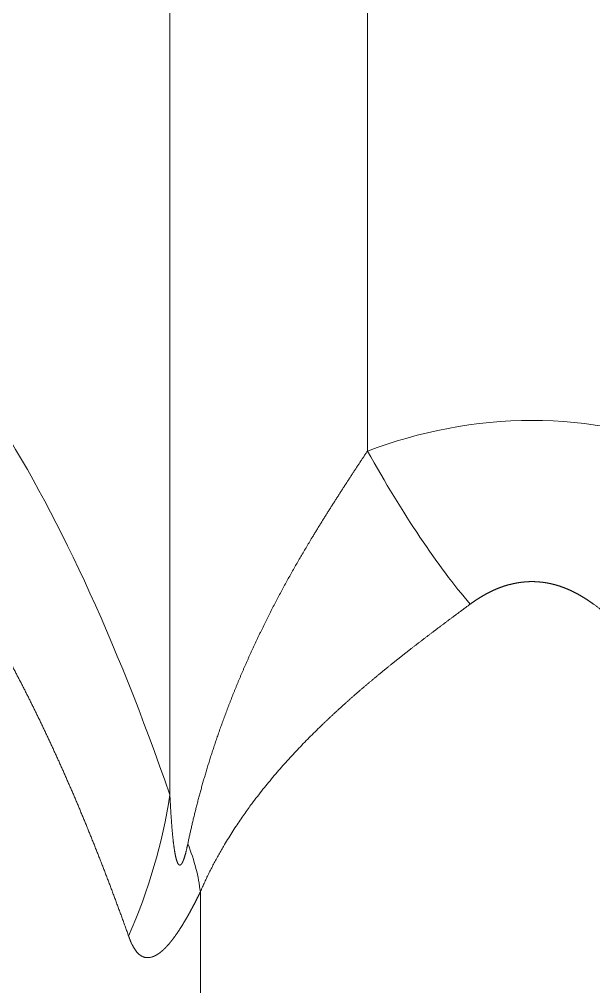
# Model space of a CAD drawing. Header units: millimetres. Extents: x 4664 to 8864, y -38 to 2932.
# Drawn here: x 5366.45 to 5371.43, y 1293.78 to 1302.17 of the extents above; entities that cross this region are included whole.
import ezdxf

# ---------------------------------------------------------------- set-up
doc = ezdxf.new("R2010")
doc.units = ezdxf.units.MM

msp = doc.modelspace()

# ---------------------------------------------------------------- linework, layer by layer
at = {"lineweight": 5}
for p, q in [((5369.4667, 1334.1474), (5369.4667, 1298.4261)), ((5367.7547, 1295.4453), (5367.7547, 1321.8741)), ((5368.0186, 1294.6047), (5368.0186, 1260.0341))]:
    msp.add_line(p, q, dxfattribs=at)
for centre, major_axis, ratio, start_param, end_param in [((5350.5356, 1195.8077), (12.9761, 105.0413), 0.153984, 5.979512, 6.102167), ((5369.4667, 1301.4223), (-1.8374, 4.8899), 0.239144, 2.137583, 2.558479), ((5362.6184, 1295.9914), (4.9353, 1.7116), 0.942484, 5.565368, 5.820204), ((5363.24, 1296.3637), (-4.6979, 2.2839), 0.39911, 3.387404, 3.553421)]:
    msp.add_ellipse(centre, major_axis=major_axis, ratio=ratio, start_param=start_param, end_param=end_param, dxfattribs=at)
for points, knots in [([(5369.4667, 1298.4261), (5369.9164, 1298.595), (5370.4035, 1298.6913), (5371.3811, 1298.6911), (5371.8672, 1298.5949), (5372.3165, 1298.4261)], [0, 0, 0, 0, 0.5, 0.5, 1, 1, 1, 1]), ([(5367.9101, 1295.0212), (5367.9112, 1295.0269), (5367.9136, 1295.0383), (5367.9173, 1295.0555), (5367.921, 1295.0728), (5367.9248, 1295.0903), (5367.9286, 1295.1078), (5367.9326, 1295.1255), (5367.9366, 1295.1433), (5367.9406, 1295.1612), (5367.9448, 1295.1793), (5367.949, 1295.1974), (5367.9533, 1295.2157), (5367.9576, 1295.2341), (5367.9621, 1295.2526), (5367.9666, 1295.2712), (5367.9712, 1295.2899), (5367.9759, 1295.3088), (5367.9806, 1295.3277), (5367.9855, 1295.3468), (5367.9904, 1295.366), (5367.9954, 1295.3853), (5368.0005, 1295.4048), (5368.0057, 1295.4243), (5368.0109, 1295.4439), (5368.0163, 1295.4637), (5368.0217, 1295.4836), (5368.0272, 1295.5036), (5368.0328, 1295.5237), (5368.0385, 1295.5439), (5368.0443, 1295.5642), (5368.0502, 1295.5846), (5368.0562, 1295.6051), (5368.0623, 1295.6258), (5368.0684, 1295.6465), (5368.0747, 1295.6673), (5368.081, 1295.6883), (5368.0875, 1295.7094), (5368.094, 1295.7305), (5368.1007, 1295.7518), (5368.1074, 1295.7731), (5368.1143, 1295.7946), (5368.1212, 1295.8162), (5368.1283, 1295.8379), (5368.1354, 1295.8596), (5368.1427, 1295.8815), (5368.1501, 1295.9035), (5368.1575, 1295.9255), (5368.1651, 1295.9477), (5368.1728, 1295.9699), (5368.1806, 1295.9923), (5368.1885, 1296.0147), (5368.1965, 1296.0373), (5368.2046, 1296.0599), (5368.2128, 1296.0826), (5368.2212, 1296.1055), (5368.2296, 1296.1284), (5368.2382, 1296.1514), (5368.2469, 1296.1744), (5368.2557, 1296.1976), (5368.2646, 1296.2209), (5368.2736, 1296.2442), (5368.2827, 1296.2676), (5368.292, 1296.2911), (5368.3014, 1296.3147), (5368.3109, 1296.3384), (5368.3205, 1296.3622), (5368.3302, 1296.386), (5368.3401, 1296.4099), (5368.3501, 1296.4339), (5368.3602, 1296.458), (5368.3704, 1296.4821), (5368.3807, 1296.5064), (5368.3912, 1296.5307), (5368.4018, 1296.555), (5368.4125, 1296.5795), (5368.4233, 1296.604), (5368.4343, 1296.6286), (5368.4453, 1296.6532), (5368.4565, 1296.6779), (5368.4679, 1296.7027), (5368.4793, 1296.7275), (5368.4909, 1296.7525), (5368.5026, 1296.7774), (5368.5145, 1296.8025), (5368.5264, 1296.8276), (5368.5499, 1296.8763), (5368.5851, 1296.9482), (5368.6327, 1297.0426), (5368.6812, 1297.1361), (5368.7304, 1297.2285), (5368.7803, 1297.3199), (5368.8309, 1297.4104), (5368.8822, 1297.4997), (5368.934, 1297.588), (5368.9745, 1297.6555), (5369.0032, 1297.7026), (5369.0199, 1297.73), (5369.0366, 1297.7572), (5369.0533, 1297.7843), (5369.07, 1297.8113), (5369.0867, 1297.8382), (5369.1034, 1297.865), (5369.1201, 1297.8917), (5369.1368, 1297.9182), (5369.1535, 1297.9446), (5369.1702, 1297.971), (5369.1868, 1297.9972), (5369.2035, 1298.0233), (5369.2201, 1298.0492), (5369.2367, 1298.0751), (5369.2534, 1298.1009), (5369.2699, 1298.1265), (5369.2865, 1298.1521), (5369.303, 1298.1775), (5369.3195, 1298.2028), (5369.336, 1298.2281), (5369.3525, 1298.2532), (5369.3689, 1298.2782), (5369.3853, 1298.3031), (5369.4017, 1298.3279), (5369.418, 1298.3526), (5369.4343, 1298.3772), (5369.4505, 1298.4017), (5369.4613, 1298.4179), (5369.4667, 1298.4261)], [0, 0, 0, 0, 0.004458, 0.00895, 0.013476, 0.018036, 0.02263, 0.027257, 0.031919, 0.036614, 0.041343, 0.046106, 0.050902, 0.055733, 0.060597, 0.065496, 0.070428, 0.075394, 0.080394, 0.085428, 0.090496, 0.095597, 0.100733, 0.105902, 0.111106, 0.116343, 0.121614, 0.126919, 0.132258, 0.137631, 0.143038, 0.148478, 0.153953, 0.159462, 0.165004, 0.17058, 0.176191, 0.181835, 0.187513, 0.193225, 0.198971, 0.204751, 0.210565, 0.216413, 0.222295, 0.228211, 0.23416, 0.240144, 0.246162, 0.252213, 0.258299, 0.264418, 0.270572, 0.276759, 0.282981, 0.289236, 0.295525, 0.301848, 0.308206, 0.314597, 0.321022, 0.327481, 0.333974, 0.340501, 0.347062, 0.353657, 0.360286, 0.366949, 0.373646, 0.380377, 0.387142, 0.393941, 0.400774, 0.407641, 0.414542, 0.421477, 0.428446, 0.435449, 0.442485, 0.449556, 0.456661, 0.4638, 0.470973, 0.47818, 0.48542, 0.492695, 0.500004, 0.527882, 0.555727, 0.58354, 0.611321, 0.639069, 0.666785, 0.694469, 0.72212, 0.749739, 0.758495, 0.767243, 0.775981, 0.78471, 0.793431, 0.802142, 0.810844, 0.819536, 0.82822, 0.836895, 0.845561, 0.854217, 0.862865, 0.871504, 0.880133, 0.888754, 0.897365, 0.905967, 0.914561, 0.923145, 0.931721, 0.940287, 0.948844, 0.957393, 0.965932, 0.974463, 0.982984, 0.991497, 1, 1, 1, 1]), ([(5367.397, 1294.2211), (5367.3947, 1294.2276), (5367.3901, 1294.2405), (5367.3832, 1294.2599), (5367.3762, 1294.2793), (5367.3693, 1294.2986), (5367.3624, 1294.3179), (5367.3555, 1294.3371), (5367.3485, 1294.3563), (5367.3416, 1294.3755), (5367.3346, 1294.3947), (5367.3276, 1294.4138), (5367.3207, 1294.4329), (5367.3137, 1294.452), (5367.3067, 1294.471), (5367.2997, 1294.49), (5367.2927, 1294.509), (5367.2857, 1294.5279), (5367.2786, 1294.5468), (5367.2716, 1294.5657), (5367.2646, 1294.5845), (5367.2575, 1294.6033), (5367.2505, 1294.6221), (5367.2434, 1294.6408), (5367.2364, 1294.6596), (5367.2293, 1294.6782), (5367.2222, 1294.6969), (5367.2151, 1294.7155), (5367.208, 1294.7341), (5367.2009, 1294.7526), (5367.1938, 1294.7712), (5367.1867, 1294.7896), (5367.1796, 1294.8081), (5367.1724, 1294.8265), (5367.1653, 1294.8449), (5367.1581, 1294.8633), (5367.151, 1294.8816), (5367.1438, 1294.8999), (5367.1366, 1294.9182), (5367.1295, 1294.9364), (5367.1223, 1294.9546), (5367.1151, 1294.9728), (5367.1079, 1294.9909), (5367.1007, 1295.009), (5367.0935, 1295.0271), (5367.0862, 1295.0451), (5367.079, 1295.0631), (5367.0718, 1295.0811), (5367.0645, 1295.099), (5367.0573, 1295.1169), (5367.05, 1295.1348), (5367.0427, 1295.1526), (5367.0355, 1295.1704), (5367.0282, 1295.1882), (5367.0209, 1295.2059), (5367.0136, 1295.2236), (5367.0063, 1295.2413), (5366.999, 1295.259), (5366.9916, 1295.2766), (5366.9843, 1295.2941), (5366.977, 1295.3117), (5366.9696, 1295.3292), (5366.9623, 1295.3467), (5366.9549, 1295.3641), (5366.9475, 1295.3815), (5366.9402, 1295.3989), (5366.9328, 1295.4162), (5366.9254, 1295.4335), (5366.918, 1295.4508), (5366.9106, 1295.4681), (5366.9032, 1295.4853), (5366.8957, 1295.5024), (5366.8883, 1295.5196), (5366.8809, 1295.5367), (5366.8734, 1295.5538), (5366.866, 1295.5708), (5366.8585, 1295.5878), (5366.8511, 1295.6048), (5366.8436, 1295.6217), (5366.8361, 1295.6387), (5366.8286, 1295.6555), (5366.8211, 1295.6724), (5366.8136, 1295.6892), (5366.8061, 1295.7059), (5366.7986, 1295.7227), (5366.7911, 1295.7394), (5366.7835, 1295.7561), (5366.776, 1295.7727), (5366.7684, 1295.7893), (5366.7609, 1295.8059), (5366.7533, 1295.8224), (5366.7457, 1295.8389), (5366.7382, 1295.8554), (5366.7306, 1295.8718), (5366.723, 1295.8882), (5366.7154, 1295.9046), (5366.7078, 1295.9209), (5366.6976, 1295.9428), (5366.6847, 1295.9701), (5366.6692, 1296.0029), (5366.6537, 1296.0356), (5366.6381, 1296.0681), (5366.6225, 1296.1005), (5366.6069, 1296.1327), (5366.5912, 1296.1649), (5366.5755, 1296.1968), (5366.5598, 1296.2287), (5366.544, 1296.2604), (5366.5282, 1296.292), (5366.5124, 1296.3234), (5366.4965, 1296.3547), (5366.4806, 1296.3859), (5366.4646, 1296.4169), (5366.4486, 1296.4478), (5366.4326, 1296.4785), (5366.4166, 1296.5091), (5366.4005, 1296.5396), (5366.3844, 1296.5699), (5366.3682, 1296.6001), (5366.352, 1296.6301), (5366.3358, 1296.66), (5366.3196, 1296.6898), (5366.3033, 1296.7194), (5366.287, 1296.7489), (5366.2706, 1296.7782), (5366.2542, 1296.8074), (5366.2378, 1296.8365), (5366.2213, 1296.8654), (5366.2048, 1296.8942), (5366.1883, 1296.9228), (5366.1717, 1296.9513), (5366.1551, 1296.9796), (5366.1385, 1297.0078), (5366.1218, 1297.0358), (5366.1051, 1297.0637), (5366.0884, 1297.0915), (5366.0716, 1297.1191), (5366.0548, 1297.1466), (5366.0379, 1297.1739), (5366.0211, 1297.201), (5366.0042, 1297.2281), (5365.9872, 1297.2549), (5365.9702, 1297.2817), (5365.9589, 1297.2994), (5365.9532, 1297.3082)], [0, 0, 0, 0, 0.005143, 0.010288, 0.015434, 0.020581, 0.02573, 0.03088, 0.036031, 0.041184, 0.046339, 0.051494, 0.056651, 0.06181, 0.06697, 0.072131, 0.077294, 0.082458, 0.087623, 0.09279, 0.097958, 0.103128, 0.108299, 0.113472, 0.118645, 0.123821, 0.128997, 0.134175, 0.139354, 0.144535, 0.149717, 0.154901, 0.160086, 0.165272, 0.17046, 0.175649, 0.180839, 0.186031, 0.191224, 0.196419, 0.201615, 0.206812, 0.212011, 0.217211, 0.222412, 0.227615, 0.232819, 0.238025, 0.243232, 0.24844, 0.25365, 0.258861, 0.264073, 0.269287, 0.274502, 0.279719, 0.284937, 0.290156, 0.295377, 0.300599, 0.305822, 0.311047, 0.316273, 0.3215, 0.326729, 0.331959, 0.337191, 0.342424, 0.347658, 0.352894, 0.358131, 0.363369, 0.368609, 0.37385, 0.379093, 0.384336, 0.389582, 0.394828, 0.400076, 0.405325, 0.410576, 0.415828, 0.421081, 0.426336, 0.431592, 0.436849, 0.442108, 0.447368, 0.452629, 0.457892, 0.463156, 0.468422, 0.473688, 0.478956, 0.484226, 0.489497, 0.494769, 0.500042, 0.510734, 0.521434, 0.532141, 0.542857, 0.55358, 0.564312, 0.575051, 0.585798, 0.596553, 0.607317, 0.618088, 0.628867, 0.639653, 0.650448, 0.661251, 0.672061, 0.682879, 0.693706, 0.70454, 0.715381, 0.726231, 0.737089, 0.747954, 0.758827, 0.769708, 0.780597, 0.791494, 0.802398, 0.81331, 0.82423, 0.835158, 0.846093, 0.857036, 0.867987, 0.878946, 0.889912, 0.900886, 0.911868, 0.922858, 0.933855, 0.94486, 0.955873, 0.966893, 0.977921, 0.988957, 1, 1, 1, 1]), ([(5371.4266, 1297.0985), (5371.4247, 1297.0999), (5371.4209, 1297.1027), (5371.4151, 1297.1069), (5371.4094, 1297.111), (5371.4036, 1297.1151), (5371.3978, 1297.1192), (5371.3921, 1297.1232), (5371.3863, 1297.1271), (5371.3805, 1297.131), (5371.3747, 1297.1349), (5371.369, 1297.1387), (5371.3632, 1297.1425), (5371.3574, 1297.1462), (5371.3516, 1297.1499), (5371.3458, 1297.1535), (5371.3401, 1297.1571), (5371.3343, 1297.1606), (5371.3285, 1297.1641), (5371.3227, 1297.1676), (5371.3169, 1297.171), (5371.3111, 1297.1743), (5371.3053, 1297.1776), (5371.2995, 1297.1809), (5371.2937, 1297.1841), (5371.2879, 1297.1873), (5371.2821, 1297.1904), (5371.2763, 1297.1934), (5371.2705, 1297.1965), (5371.2647, 1297.1995), (5371.2589, 1297.2024), (5371.2531, 1297.2053), (5371.2473, 1297.2081), (5371.2415, 1297.2109), (5371.2357, 1297.2137), (5371.2299, 1297.2164), (5371.2241, 1297.219), (5371.2183, 1297.2217), (5371.2125, 1297.2242), (5371.2067, 1297.2267), (5371.2008, 1297.2292), (5371.195, 1297.2316), (5371.1892, 1297.234), (5371.1834, 1297.2364), (5371.1776, 1297.2386), (5371.1718, 1297.2409), (5371.1659, 1297.2431), (5371.1601, 1297.2452), (5371.1543, 1297.2473), (5371.1485, 1297.2494), (5371.1426, 1297.2514), (5371.1368, 1297.2534), (5371.131, 1297.2553), (5371.1252, 1297.2572), (5371.1193, 1297.259), (5371.1135, 1297.2608), (5371.1077, 1297.2625), (5371.1018, 1297.2642), (5371.096, 1297.2658), (5371.0902, 1297.2674), (5371.0843, 1297.269), (5371.0785, 1297.2705), (5371.0727, 1297.2719), (5371.0668, 1297.2733), (5371.061, 1297.2747), (5371.0552, 1297.276), (5371.0493, 1297.2773), (5371.0435, 1297.2785), (5371.0377, 1297.2797), (5371.0318, 1297.2808), (5371.026, 1297.2819), (5371.0201, 1297.283), (5371.0143, 1297.284), (5371.0085, 1297.2849), (5371.0026, 1297.2858), (5370.9968, 1297.2867), (5370.9909, 1297.2875), (5370.9851, 1297.2882), (5370.9793, 1297.2889), (5370.9734, 1297.2896), (5370.9676, 1297.2902), (5370.9617, 1297.2908), (5370.9559, 1297.2913), (5370.95, 1297.2918), (5370.9442, 1297.2923), (5370.9384, 1297.2927), (5370.9325, 1297.293), (5370.9267, 1297.2933), (5370.9208, 1297.2936), (5370.915, 1297.2938), (5370.9091, 1297.2939), (5370.9033, 1297.2941), (5370.8974, 1297.2941), (5370.8916, 1297.2941), (5370.8858, 1297.2941), (5370.8799, 1297.2941), (5370.8741, 1297.2939), (5370.8682, 1297.2938), (5370.8624, 1297.2936), (5370.8565, 1297.2933), (5370.8507, 1297.293), (5370.8449, 1297.2927), (5370.839, 1297.2923), (5370.8332, 1297.2918), (5370.8273, 1297.2913), (5370.8215, 1297.2908), (5370.8156, 1297.2902), (5370.8098, 1297.2896), (5370.804, 1297.2889), (5370.7981, 1297.2882), (5370.7923, 1297.2875), (5370.7864, 1297.2867), (5370.7806, 1297.2858), (5370.7747, 1297.2849), (5370.7689, 1297.284), (5370.7631, 1297.283), (5370.7572, 1297.2819), (5370.7514, 1297.2808), (5370.7456, 1297.2797), (5370.7397, 1297.2785), (5370.7339, 1297.2773), (5370.728, 1297.276), (5370.7222, 1297.2747), (5370.7164, 1297.2733), (5370.7105, 1297.2719), (5370.7047, 1297.2705), (5370.6989, 1297.269), (5370.693, 1297.2674), (5370.6872, 1297.2658), (5370.6814, 1297.2642), (5370.6755, 1297.2625), (5370.6697, 1297.2608), (5370.6639, 1297.259), (5370.6581, 1297.2572), (5370.6522, 1297.2553), (5370.6464, 1297.2534), (5370.6406, 1297.2514), (5370.6347, 1297.2494), (5370.6289, 1297.2473), (5370.6231, 1297.2452), (5370.6173, 1297.2431), (5370.6115, 1297.2409), (5370.6056, 1297.2386), (5370.5998, 1297.2364), (5370.594, 1297.234), (5370.5882, 1297.2316), (5370.5824, 1297.2292), (5370.5765, 1297.2267), (5370.5707, 1297.2242), (5370.5649, 1297.2217), (5370.5591, 1297.219), (5370.5533, 1297.2164), (5370.5475, 1297.2137), (5370.5417, 1297.2109), (5370.5359, 1297.2081), (5370.5301, 1297.2053), (5370.5243, 1297.2024), (5370.5185, 1297.1995), (5370.5127, 1297.1965), (5370.5069, 1297.1934), (5370.5011, 1297.1904), (5370.4953, 1297.1873), (5370.4895, 1297.1841), (5370.4837, 1297.1809), (5370.4779, 1297.1776), (5370.4721, 1297.1743), (5370.4663, 1297.171), (5370.4605, 1297.1676), (5370.4547, 1297.1641), (5370.4489, 1297.1606), (5370.4431, 1297.1571), (5370.4374, 1297.1535), (5370.4316, 1297.1499), (5370.4258, 1297.1462), (5370.42, 1297.1425), (5370.4142, 1297.1387), (5370.4085, 1297.1349), (5370.4027, 1297.131), (5370.3969, 1297.1271), (5370.3912, 1297.1232), (5370.3854, 1297.1192), (5370.3796, 1297.1151), (5370.3739, 1297.111), (5370.3681, 1297.1069), (5370.3623, 1297.1027), (5370.3585, 1297.0999), (5370.3566, 1297.0985)], [0, 0, 0, 0, 0.006816, 0.013593, 0.02033, 0.027027, 0.033686, 0.040306, 0.046887, 0.053429, 0.059934, 0.0664, 0.072829, 0.07922, 0.085574, 0.09189, 0.09817, 0.104414, 0.110621, 0.116793, 0.122928, 0.129029, 0.135094, 0.141124, 0.14712, 0.153081, 0.159009, 0.164903, 0.170763, 0.176591, 0.182385, 0.188148, 0.193878, 0.199577, 0.205244, 0.210881, 0.216486, 0.222062, 0.227607, 0.233123, 0.23861, 0.244068, 0.249498, 0.2549, 0.260274, 0.265621, 0.270941, 0.276235, 0.281503, 0.286746, 0.291964, 0.297157, 0.302326, 0.307472, 0.312594, 0.317694, 0.322771, 0.327827, 0.332862, 0.337876, 0.34287, 0.347844, 0.352799, 0.357735, 0.362653, 0.367554, 0.372438, 0.377305, 0.382156, 0.386992, 0.391814, 0.396621, 0.401414, 0.406195, 0.410963, 0.415719, 0.420464, 0.425198, 0.429922, 0.434637, 0.439343, 0.44404, 0.448731, 0.453414, 0.45809, 0.462761, 0.467427, 0.472089, 0.476747, 0.481401, 0.486053, 0.490703, 0.495352, 0.5, 0.504648, 0.509297, 0.513947, 0.518599, 0.523253, 0.527911, 0.532573, 0.537239, 0.54191, 0.546586, 0.551269, 0.55596, 0.560657, 0.565363, 0.570078, 0.574802, 0.579536, 0.584281, 0.589037, 0.593805, 0.598586, 0.603379, 0.608186, 0.613008, 0.617844, 0.622695, 0.627562, 0.632446, 0.637347, 0.642265, 0.647201, 0.652156, 0.65713, 0.662124, 0.667138, 0.672173, 0.677229, 0.682306, 0.687406, 0.692528, 0.697674, 0.702843, 0.708036, 0.713254, 0.718497, 0.723765, 0.729059, 0.734379, 0.739726, 0.7451, 0.750502, 0.755932, 0.76139, 0.766877, 0.772393, 0.777938, 0.783514, 0.789119, 0.794756, 0.800423, 0.806122, 0.811852, 0.817615, 0.823409, 0.829237, 0.835097, 0.840991, 0.846919, 0.85288, 0.858876, 0.864906, 0.870971, 0.877072, 0.883207, 0.889379, 0.895586, 0.90183, 0.90811, 0.914426, 0.92078, 0.927171, 0.9336, 0.940066, 0.946571, 0.953113, 0.959694, 0.966314, 0.972973, 0.97967, 0.986407, 0.993184, 1, 1, 1, 1]), ([(5370.3566, 1297.0985), (5370.3535, 1297.0962), (5370.3473, 1297.0916), (5370.3379, 1297.0846), (5370.3285, 1297.0777), (5370.3192, 1297.0708), (5370.3098, 1297.0638), (5370.3004, 1297.0569), (5370.291, 1297.0499), (5370.2815, 1297.0429), (5370.2721, 1297.0359), (5370.2626, 1297.0289), (5370.2532, 1297.0219), (5370.2437, 1297.0148), (5370.2342, 1297.0078), (5370.2247, 1297.0007), (5370.2152, 1296.9936), (5370.2056, 1296.9865), (5370.1961, 1296.9794), (5370.1865, 1296.9723), (5370.177, 1296.9652), (5370.1674, 1296.958), (5370.1578, 1296.9509), (5370.1482, 1296.9437), (5370.1386, 1296.9365), (5370.129, 1296.9293), (5370.1194, 1296.9221), (5370.1097, 1296.9148), (5370.1001, 1296.9076), (5370.0904, 1296.9003), (5370.0807, 1296.893), (5370.0711, 1296.8857), (5370.0614, 1296.8784), (5370.0517, 1296.8711), (5370.042, 1296.8638), (5370.0322, 1296.8564), (5370.0225, 1296.849), (5370.0128, 1296.8416), (5370.003, 1296.8342), (5369.9933, 1296.8268), (5369.9835, 1296.8194), (5369.9737, 1296.8119), (5369.964, 1296.8045), (5369.9542, 1296.797), (5369.9444, 1296.7895), (5369.9346, 1296.7819), (5369.9248, 1296.7744), (5369.9149, 1296.7668), (5369.9051, 1296.7593), (5369.8953, 1296.7517), (5369.8854, 1296.7441), (5369.8756, 1296.7364), (5369.8657, 1296.7288), (5369.8559, 1296.7211), (5369.846, 1296.7135), (5369.8361, 1296.7058), (5369.8262, 1296.6981), (5369.8164, 1296.6903), (5369.8065, 1296.6826), (5369.7966, 1296.6748), (5369.7867, 1296.667), (5369.7768, 1296.6592), (5369.7668, 1296.6514), (5369.7569, 1296.6435), (5369.747, 1296.6357), (5369.7371, 1296.6278), (5369.7272, 1296.6199), (5369.7172, 1296.612), (5369.7073, 1296.604), (5369.6973, 1296.5961), (5369.6874, 1296.5881), (5369.6774, 1296.5801), (5369.6675, 1296.5721), (5369.6575, 1296.564), (5369.6476, 1296.556), (5369.6376, 1296.5479), (5369.6277, 1296.5398), (5369.6177, 1296.5317), (5369.6077, 1296.5235), (5369.5978, 1296.5154), (5369.5878, 1296.5072), (5369.5778, 1296.499), (5369.5678, 1296.4908), (5369.5579, 1296.4825), (5369.5479, 1296.4743), (5369.5379, 1296.466), (5369.528, 1296.4577), (5369.518, 1296.4493), (5369.508, 1296.441), (5369.498, 1296.4326), (5369.4881, 1296.4242), (5369.4781, 1296.4158), (5369.4681, 1296.4074), (5369.4581, 1296.3989), (5369.4482, 1296.3904), (5369.4382, 1296.3819), (5369.4282, 1296.3734), (5369.4183, 1296.3649), (5369.4083, 1296.3563), (5369.3984, 1296.3477), (5369.3884, 1296.3391), (5369.3785, 1296.3304), (5369.3685, 1296.3218), (5369.3586, 1296.3131), (5369.3486, 1296.3044), (5369.3387, 1296.2957), (5369.3287, 1296.2869), (5369.3188, 1296.2782), (5369.3089, 1296.2694), (5369.299, 1296.2605), (5369.2891, 1296.2517), (5369.2791, 1296.2428), (5369.2692, 1296.2339), (5369.2593, 1296.225), (5369.2495, 1296.2161), (5369.2396, 1296.2071), (5369.2297, 1296.1981), (5369.2198, 1296.1891), (5369.21, 1296.1801), (5369.2001, 1296.1711), (5369.1902, 1296.162), (5369.1804, 1296.1529), (5369.1706, 1296.1437), (5369.1607, 1296.1346), (5369.1509, 1296.1254), (5369.1411, 1296.1162), (5369.1313, 1296.107), (5369.1215, 1296.0977), (5369.1117, 1296.0885), (5369.102, 1296.0792), (5369.0922, 1296.0698), (5369.0825, 1296.0605), (5369.0727, 1296.0511), (5369.0322, 1296.0119), (5368.9607, 1295.9413), (5368.8592, 1295.8366), (5368.7582, 1295.7272), (5368.6583, 1295.6128), (5368.56, 1295.4934), (5368.4851, 1295.3963), (5368.4316, 1295.3233), (5368.3975, 1295.2757), (5368.3626, 1295.2255), (5368.3271, 1295.1727), (5368.2911, 1295.1173), (5368.2546, 1295.059), (5368.2266, 1295.0124), (5368.2068, 1294.9785), (5368.1951, 1294.9582), (5368.1836, 1294.9378), (5368.1722, 1294.9174), (5368.1609, 1294.897), (5368.1498, 1294.8764), (5368.1388, 1294.8559), (5368.128, 1294.8352), (5368.1173, 1294.8145), (5368.1068, 1294.7938), (5368.0964, 1294.773), (5368.0862, 1294.7521), (5368.0761, 1294.7312), (5368.0661, 1294.7102), (5368.0563, 1294.6892), (5368.0466, 1294.6681), (5368.0371, 1294.647), (5368.0278, 1294.6259), (5368.0216, 1294.6117), (5368.0186, 1294.6047)], [0, 0, 0, 0, 0.003859, 0.007715, 0.01157, 0.015422, 0.019272, 0.023121, 0.026967, 0.030812, 0.034655, 0.038496, 0.042335, 0.046172, 0.050007, 0.05384, 0.057672, 0.061502, 0.06533, 0.069157, 0.072981, 0.076804, 0.080626, 0.084446, 0.088264, 0.092081, 0.095896, 0.099709, 0.103521, 0.107332, 0.111141, 0.114948, 0.118754, 0.122559, 0.126362, 0.130164, 0.133965, 0.137764, 0.141562, 0.145359, 0.149154, 0.152948, 0.156741, 0.160533, 0.164324, 0.168113, 0.171902, 0.175689, 0.179475, 0.18326, 0.187044, 0.190827, 0.194609, 0.19839, 0.202171, 0.20595, 0.209728, 0.213506, 0.217282, 0.221058, 0.224833, 0.228607, 0.232381, 0.236153, 0.239925, 0.243697, 0.247467, 0.251237, 0.255006, 0.258775, 0.262543, 0.266311, 0.270078, 0.273844, 0.27761, 0.281376, 0.285141, 0.288906, 0.29267, 0.296434, 0.300198, 0.303961, 0.307724, 0.311486, 0.315249, 0.319011, 0.322773, 0.326535, 0.330296, 0.334057, 0.337819, 0.34158, 0.345341, 0.349102, 0.352863, 0.356624, 0.360385, 0.364146, 0.367907, 0.371669, 0.37543, 0.379191, 0.382953, 0.386715, 0.390477, 0.394239, 0.398001, 0.401764, 0.405527, 0.409291, 0.413054, 0.416818, 0.420583, 0.424347, 0.428113, 0.431878, 0.435645, 0.439411, 0.443178, 0.446946, 0.450714, 0.454483, 0.458253, 0.462023, 0.465794, 0.469565, 0.473337, 0.47711, 0.480884, 0.484658, 0.488434, 0.49221, 0.495987, 0.499764, 0.539466, 0.579935, 0.621194, 0.663266, 0.706173, 0.749935, 0.765539, 0.781883, 0.798967, 0.816792, 0.835357, 0.854665, 0.874715, 0.88132, 0.887925, 0.894528, 0.90113, 0.90773, 0.91433, 0.920927, 0.927524, 0.934119, 0.940713, 0.947306, 0.953897, 0.960487, 0.967076, 0.973663, 0.980249, 0.986834, 0.993418, 1, 1, 1, 1]), ([(5373.7646, 1294.6047), (5373.763, 1294.6085), (5373.7597, 1294.6162), (5373.7547, 1294.6276), (5373.7497, 1294.639), (5373.7447, 1294.6502), (5373.7397, 1294.6614), (5373.7347, 1294.6725), (5373.7297, 1294.6835), (5373.7246, 1294.6944), (5373.7196, 1294.7052), (5373.7146, 1294.716), (5373.7095, 1294.7266), (5373.7045, 1294.7371), (5373.6995, 1294.7476), (5373.6944, 1294.758), (5373.6894, 1294.7683), (5373.6843, 1294.7785), (5373.6793, 1294.7886), (5373.6743, 1294.7986), (5373.6692, 1294.8085), (5373.6642, 1294.8184), (5373.6592, 1294.8281), (5373.6542, 1294.8378), (5373.6492, 1294.8474), (5373.6442, 1294.8569), (5373.6392, 1294.8663), (5373.6343, 1294.8756), (5373.6293, 1294.8848), (5373.6243, 1294.894), (5373.6194, 1294.9031), (5373.6145, 1294.912), (5373.6096, 1294.9209), (5373.6047, 1294.9298), (5373.5998, 1294.9385), (5373.5949, 1294.9471), (5373.5901, 1294.9557), (5373.5852, 1294.9642), (5373.5804, 1294.9726), (5373.5756, 1294.9809), (5373.5708, 1294.9891), (5373.5661, 1294.9973), (5373.5613, 1295.0053), (5373.5566, 1295.0133), (5373.5519, 1295.0212), (5373.5472, 1295.029), (5373.5426, 1295.0368), (5373.5379, 1295.0444), (5373.5333, 1295.052), (5373.5287, 1295.0595), (5373.5242, 1295.0669), (5373.5196, 1295.0743), (5373.5151, 1295.0815), (5373.5106, 1295.0887), (5373.5062, 1295.0958), (5373.5018, 1295.1028), (5373.4974, 1295.1098), (5373.493, 1295.1166), (5373.4887, 1295.1234), (5373.4843, 1295.1301), (5373.4801, 1295.1367), (5373.4758, 1295.1433), (5373.4716, 1295.1498), (5373.4674, 1295.1562), (5373.4633, 1295.1625), (5373.4591, 1295.1687), (5373.4551, 1295.1749), (5373.451, 1295.181), (5373.447, 1295.187), (5373.443, 1295.1929), (5373.439, 1295.1988), (5373.4351, 1295.2046), (5373.4313, 1295.2103), (5373.4274, 1295.2159), (5373.4236, 1295.2215), (5373.4198, 1295.227), (5373.4161, 1295.2324), (5373.4124, 1295.2377), (5373.4088, 1295.243), (5373.4052, 1295.2482), (5373.4016, 1295.2533), (5373.3981, 1295.2584), (5373.3946, 1295.2633), (5373.3911, 1295.2682), (5373.3877, 1295.2731), (5373.3843, 1295.2778), (5373.381, 1295.2825), (5373.3777, 1295.2871), (5373.3745, 1295.2917), (5373.3712, 1295.2961), (5373.3681, 1295.3005), (5373.365, 1295.3049), (5373.3619, 1295.3091), (5373.3589, 1295.3133), (5373.3559, 1295.3174), (5373.3529, 1295.3215), (5373.35, 1295.3255), (5373.3472, 1295.3294), (5373.3444, 1295.3332), (5373.3416, 1295.337), (5373.3389, 1295.3407), (5373.3362, 1295.3443), (5373.3336, 1295.3479), (5373.331, 1295.3514), (5373.3285, 1295.3548), (5373.326, 1295.3581), (5373.3236, 1295.3614), (5373.3212, 1295.3646), (5373.3142, 1295.374), (5373.3026, 1295.3895), (5373.2863, 1295.4111), (5373.2699, 1295.4325), (5373.2535, 1295.4537), (5373.2369, 1295.4748), (5373.2203, 1295.4957), (5373.2036, 1295.5165), (5373.1869, 1295.5371), (5373.1701, 1295.5576), (5373.1533, 1295.5779), (5373.1364, 1295.5981), (5373.1194, 1295.6181), (5373.1024, 1295.638), (5373.0854, 1295.6578), (5373.0683, 1295.6773), (5373.0512, 1295.6968), (5373.034, 1295.7161), (5373.0169, 1295.7352), (5372.9997, 1295.7542), (5372.9824, 1295.7731), (5372.9652, 1295.7918), (5372.9479, 1295.8104), (5372.9306, 1295.8288), (5372.9132, 1295.8471), (5372.8959, 1295.8653), (5372.8786, 1295.8833), (5372.8612, 1295.9012), (5372.8439, 1295.919), (5372.8265, 1295.9366), (5372.8092, 1295.9541), (5372.7918, 1295.9714), (5372.7744, 1295.9887), (5372.7571, 1296.0058), (5372.7398, 1296.0227), (5372.7217, 1296.0403), (5372.7029, 1296.0584), (5372.6834, 1296.0771), (5372.6638, 1296.0957), (5372.6442, 1296.1143), (5372.6245, 1296.1327), (5372.6048, 1296.151), (5372.5851, 1296.1692), (5372.5654, 1296.1874), (5372.5456, 1296.2054), (5372.5258, 1296.2233), (5372.5059, 1296.2412), (5372.4861, 1296.2589), (5372.4662, 1296.2766), (5372.4463, 1296.2941), (5372.4264, 1296.3116), (5372.4065, 1296.329), (5372.3865, 1296.3463), (5372.3666, 1296.3635), (5372.3466, 1296.3806), (5372.3266, 1296.3976), (5372.3067, 1296.4145), (5372.2867, 1296.4314), (5372.2667, 1296.4481), (5372.2467, 1296.4648), (5372.2267, 1296.4814), (5372.2068, 1296.4979), (5372.1868, 1296.5143), (5372.1668, 1296.5306), (5372.1469, 1296.5469), (5372.1269, 1296.563), (5372.107, 1296.5791), (5372.087, 1296.5951), (5372.0671, 1296.6111), (5372.0472, 1296.6269), (5372.0273, 1296.6427), (5372.0075, 1296.6584), (5371.9876, 1296.674), (5371.9678, 1296.6896), (5371.948, 1296.7051), (5371.9282, 1296.7205), (5371.9085, 1296.7358), (5371.8887, 1296.7511), (5371.869, 1296.7663), (5371.8494, 1296.7814), (5371.8297, 1296.7964), (5371.8101, 1296.8114), (5371.7906, 1296.8263), (5371.771, 1296.8412), (5371.7515, 1296.856), (5371.7321, 1296.8707), (5371.7126, 1296.8854), (5371.6932, 1296.9), (5371.6739, 1296.9145), (5371.6546, 1296.929), (5371.6353, 1296.9434), (5371.6161, 1296.9578), (5371.5969, 1296.9721), (5371.5778, 1296.9864), (5371.5587, 1297.0006), (5371.5397, 1297.0147), (5371.5207, 1297.0288), (5371.5018, 1297.0428), (5371.4829, 1297.0568), (5371.4641, 1297.0707), (5371.4453, 1297.0846), (5371.4329, 1297.0938), (5371.4266, 1297.0985)], [0, 0, 0, 0, 0.003572, 0.007121, 0.010646, 0.014148, 0.017627, 0.021082, 0.024514, 0.027923, 0.031308, 0.03467, 0.038008, 0.041323, 0.044615, 0.047883, 0.051128, 0.054349, 0.057548, 0.060722, 0.063874, 0.067002, 0.070106, 0.073187, 0.076245, 0.07928, 0.082291, 0.085278, 0.088243, 0.091184, 0.094101, 0.096995, 0.099866, 0.102713, 0.105537, 0.108338, 0.111115, 0.113869, 0.116599, 0.119307, 0.12199, 0.12465, 0.127287, 0.129901, 0.132491, 0.135058, 0.137601, 0.140121, 0.142618, 0.145091, 0.147541, 0.149967, 0.15237, 0.15475, 0.157106, 0.159439, 0.161748, 0.164034, 0.166297, 0.168536, 0.170752, 0.172945, 0.175114, 0.177259, 0.179382, 0.181481, 0.183556, 0.185608, 0.187637, 0.189643, 0.191625, 0.193583, 0.195518, 0.19743, 0.199319, 0.201184, 0.203025, 0.204844, 0.206639, 0.20841, 0.210158, 0.211883, 0.213584, 0.215262, 0.216917, 0.218548, 0.220156, 0.22174, 0.223301, 0.224839, 0.226353, 0.227844, 0.229312, 0.230756, 0.232177, 0.233574, 0.234948, 0.236299, 0.237626, 0.23893, 0.24021, 0.241467, 0.242701, 0.243911, 0.245098, 0.246262, 0.247402, 0.248519, 0.249613, 0.257163, 0.264688, 0.272187, 0.279661, 0.28711, 0.294533, 0.301932, 0.309306, 0.316655, 0.32398, 0.33128, 0.338555, 0.345806, 0.353033, 0.360236, 0.367414, 0.374569, 0.3817, 0.388807, 0.39589, 0.40295, 0.409987, 0.417, 0.423991, 0.430958, 0.437902, 0.444823, 0.451722, 0.458598, 0.465452, 0.472284, 0.479093, 0.48588, 0.492645, 0.499389, 0.506956, 0.51452, 0.522081, 0.529639, 0.537195, 0.544747, 0.552297, 0.559845, 0.56739, 0.574934, 0.582476, 0.590016, 0.597555, 0.605093, 0.61263, 0.620166, 0.627702, 0.635237, 0.642772, 0.650306, 0.657841, 0.665376, 0.672912, 0.680448, 0.687985, 0.695524, 0.703063, 0.710604, 0.718146, 0.725691, 0.733237, 0.740785, 0.748336, 0.755889, 0.763445, 0.771004, 0.778566, 0.786131, 0.793699, 0.801271, 0.808847, 0.816427, 0.824011, 0.8316, 0.839192, 0.84679, 0.854393, 0.862, 0.869613, 0.877231, 0.884855, 0.892484, 0.90012, 0.907761, 0.915409, 0.923063, 0.930724, 0.938392, 0.946067, 0.953749, 0.961438, 0.969135, 0.976839, 0.984551, 0.992272, 1, 1, 1, 1]), ([(5367.7547, 1295.4453), (5367.7549, 1295.4401), (5367.7554, 1295.4296), (5367.7562, 1295.4141), (5367.757, 1295.3987), (5367.7578, 1295.3836), (5367.7586, 1295.3687), (5367.7594, 1295.354), (5367.7602, 1295.3394), (5367.7611, 1295.3251), (5367.7619, 1295.311), (5367.7627, 1295.2971), (5367.7636, 1295.2835), (5367.7645, 1295.27), (5367.7654, 1295.2567), (5367.7663, 1295.2436), (5367.7672, 1295.2308), (5367.7681, 1295.2181), (5367.769, 1295.2057), (5367.7699, 1295.1935), (5367.7709, 1295.1814), (5367.7718, 1295.1696), (5367.7728, 1295.158), (5367.7737, 1295.1466), (5367.7747, 1295.1354), (5367.7757, 1295.1244), (5367.7767, 1295.1136), (5367.7777, 1295.103), (5367.7787, 1295.0926), (5367.7797, 1295.0825), (5367.7808, 1295.0725), (5367.7818, 1295.0627), (5367.7828, 1295.0532), (5367.7839, 1295.0439), (5367.785, 1295.0347), (5367.7861, 1295.0258), (5367.7871, 1295.0171), (5367.7882, 1295.0086), (5367.7893, 1295.0002), (5367.7905, 1294.9921), (5367.7916, 1294.9842), (5367.7927, 1294.9766), (5367.7939, 1294.9691), (5367.795, 1294.9618), (5367.7962, 1294.9547), (5367.7973, 1294.9479), (5367.7985, 1294.9412), (5367.7997, 1294.9348), (5367.8009, 1294.9285), (5367.8021, 1294.9225), (5367.8033, 1294.9167), (5367.8046, 1294.911), (5367.8058, 1294.9056), (5367.807, 1294.9004), (5367.8083, 1294.8954), (5367.8095, 1294.8906), (5367.8108, 1294.886), (5367.8121, 1294.8816), (5367.8134, 1294.8775), (5367.8147, 1294.8735), (5367.816, 1294.8697), (5367.8173, 1294.8662), (5367.8186, 1294.8628), (5367.82, 1294.8597), (5367.8213, 1294.8567), (5367.8226, 1294.854), (5367.824, 1294.8515), (5367.8254, 1294.8491), (5367.8267, 1294.847), (5367.8281, 1294.8451), (5367.8295, 1294.8434), (5367.8309, 1294.8419), (5367.8323, 1294.8406), (5367.8338, 1294.8395), (5367.8352, 1294.8387), (5367.8366, 1294.838), (5367.8381, 1294.8375), (5367.8395, 1294.8373), (5367.841, 1294.8372), (5367.8425, 1294.8374), (5367.8439, 1294.8377), (5367.8454, 1294.8383), (5367.8469, 1294.8391), (5367.8484, 1294.84), (5367.85, 1294.8412), (5367.8515, 1294.8426), (5367.853, 1294.8442), (5367.8546, 1294.846), (5367.8561, 1294.848), (5367.8577, 1294.8503), (5367.8592, 1294.8527), (5367.8608, 1294.8553), (5367.8624, 1294.8582), (5367.864, 1294.8612), (5367.8656, 1294.8645), (5367.8672, 1294.8679), (5367.8688, 1294.8716), (5367.8704, 1294.8755), (5367.8721, 1294.8795), (5367.8737, 1294.8838), (5367.8754, 1294.8883), (5367.877, 1294.893), (5367.8787, 1294.8979), (5367.8804, 1294.903), (5367.8821, 1294.9083), (5367.8837, 1294.9139), (5367.8854, 1294.9196), (5367.8872, 1294.9255), (5367.8889, 1294.9316), (5367.8906, 1294.938), (5367.8923, 1294.9445), (5367.8941, 1294.9513), (5367.8958, 1294.9582), (5367.8976, 1294.9654), (5367.8993, 1294.9728), (5367.9011, 1294.9803), (5367.9029, 1294.9881), (5367.9047, 1294.9961), (5367.9065, 1295.0043), (5367.9083, 1295.0127), (5367.9095, 1295.0184), (5367.9101, 1295.0212)], [0, 0, 0, 0, 0.017906, 0.035612, 0.05312, 0.070428, 0.087536, 0.104446, 0.121157, 0.137669, 0.153982, 0.170096, 0.186012, 0.20173, 0.217249, 0.23257, 0.247692, 0.262617, 0.277344, 0.291873, 0.306204, 0.320338, 0.334275, 0.348015, 0.361558, 0.374903, 0.388053, 0.401006, 0.413762, 0.426323, 0.438688, 0.450857, 0.462831, 0.474611, 0.486195, 0.497584, 0.50878, 0.519782, 0.53059, 0.541204, 0.551626, 0.561856, 0.571893, 0.581739, 0.591394, 0.600857, 0.610131, 0.619215, 0.62811, 0.636816, 0.645335, 0.653667, 0.661812, 0.669772, 0.677547, 0.685138, 0.692547, 0.699774, 0.70682, 0.713687, 0.720376, 0.726889, 0.733227, 0.739391, 0.745385, 0.751208, 0.756865, 0.762357, 0.767687, 0.772858, 0.777873, 0.782735, 0.787448, 0.792017, 0.796446, 0.800739, 0.804903, 0.808943, 0.812866, 0.81668, 0.820392, 0.82401, 0.827544, 0.831003, 0.834399, 0.837742, 0.841044, 0.844316, 0.847572, 0.850824, 0.854085, 0.857366, 0.860681, 0.864041, 0.867458, 0.870943, 0.874505, 0.878155, 0.881902, 0.885753, 0.889717, 0.8938, 0.898009, 0.902349, 0.906826, 0.911445, 0.916211, 0.921126, 0.926195, 0.931422, 0.936808, 0.942358, 0.948073, 0.953957, 0.96001, 0.966235, 0.972634, 0.979209, 0.98596, 0.99289, 1, 1, 1, 1]), ([(5368.0186, 1294.6047), (5368.0175, 1294.6025), (5368.0155, 1294.5983), (5368.0124, 1294.592), (5368.0093, 1294.5857), (5368.0062, 1294.5794), (5368.0031, 1294.5732), (5368, 1294.567), (5367.997, 1294.5608), (5367.9939, 1294.5547), (5367.9909, 1294.5486), (5367.9878, 1294.5426), (5367.9848, 1294.5366), (5367.9817, 1294.5306), (5367.9787, 1294.5247), (5367.9757, 1294.5188), (5367.9727, 1294.5129), (5367.9697, 1294.5071), (5367.9667, 1294.5013), (5367.9637, 1294.4955), (5367.9607, 1294.4898), (5367.9577, 1294.4841), (5367.9547, 1294.4785), (5367.9517, 1294.4729), (5367.9488, 1294.4673), (5367.9458, 1294.4618), (5367.9429, 1294.4563), (5367.9399, 1294.4508), (5367.937, 1294.4454), (5367.934, 1294.44), (5367.9311, 1294.4346), (5367.9282, 1294.4293), (5367.9253, 1294.424), (5367.9224, 1294.4187), (5367.9195, 1294.4135), (5367.9166, 1294.4083), (5367.9137, 1294.4032), (5367.9108, 1294.3981), (5367.9079, 1294.393), (5367.9051, 1294.388), (5367.9022, 1294.383), (5367.8993, 1294.378), (5367.8965, 1294.3731), (5367.8937, 1294.3682), (5367.8908, 1294.3633), (5367.888, 1294.3585), (5367.8852, 1294.3537), (5367.8823, 1294.3489), (5367.8795, 1294.3442), (5367.8767, 1294.3396), (5367.8739, 1294.3349), (5367.8711, 1294.3303), (5367.8683, 1294.3257), (5367.8656, 1294.3212), (5367.8628, 1294.3167), (5367.86, 1294.3122), (5367.8573, 1294.3078), (5367.8545, 1294.3034), (5367.8518, 1294.2991), (5367.849, 1294.2947), (5367.8463, 1294.2904), (5367.8436, 1294.2862), (5367.8408, 1294.282), (5367.8381, 1294.2778), (5367.8354, 1294.2737), (5367.8327, 1294.2696), (5367.83, 1294.2655), (5367.8273, 1294.2615), (5367.8246, 1294.2575), (5367.8219, 1294.2535), (5367.8193, 1294.2496), (5367.8166, 1294.2457), (5367.814, 1294.2418), (5367.8113, 1294.238), (5367.8087, 1294.2342), (5367.806, 1294.2305), (5367.8034, 1294.2268), (5367.8008, 1294.2231), (5367.7981, 1294.2194), (5367.7955, 1294.2158), (5367.7929, 1294.2123), (5367.7903, 1294.2087), (5367.7877, 1294.2052), (5367.7851, 1294.2018), (5367.7825, 1294.1983), (5367.78, 1294.1949), (5367.7774, 1294.1916), (5367.7748, 1294.1883), (5367.7723, 1294.185), (5367.7697, 1294.1817), (5367.7672, 1294.1785), (5367.7646, 1294.1753), (5367.7621, 1294.1722), (5367.7596, 1294.1691), (5367.7571, 1294.166), (5367.7545, 1294.163), (5367.752, 1294.16), (5367.7495, 1294.157), (5367.747, 1294.1541), (5367.7446, 1294.1512), (5367.7421, 1294.1484), (5367.7396, 1294.1455), (5367.7371, 1294.1428), (5367.7347, 1294.14), (5367.7322, 1294.1373), (5367.7298, 1294.1346), (5367.7273, 1294.132), (5367.7249, 1294.1294), (5367.7225, 1294.1268), (5367.72, 1294.1243), (5367.7176, 1294.1218), (5367.7152, 1294.1193), (5367.7128, 1294.1169), (5367.7104, 1294.1145), (5367.708, 1294.1121), (5367.7056, 1294.1098), (5367.7033, 1294.1075), (5367.7009, 1294.1053), (5367.6985, 1294.103), (5367.6962, 1294.1009), (5367.6938, 1294.0987), (5367.6915, 1294.0966), (5367.6891, 1294.0945), (5367.6868, 1294.0925), (5367.6844, 1294.0905), (5367.6821, 1294.0885), (5367.6798, 1294.0866), (5367.6775, 1294.0847), (5367.6752, 1294.0828), (5367.6729, 1294.081), (5367.6706, 1294.0792), (5367.6683, 1294.0775), (5367.6661, 1294.0757), (5367.6638, 1294.0741), (5367.6615, 1294.0724), (5367.6593, 1294.0708), (5367.657, 1294.0692), (5367.6548, 1294.0677), (5367.6525, 1294.0662), (5367.6503, 1294.0647), (5367.6481, 1294.0633), (5367.6458, 1294.0619), (5367.6436, 1294.0605), (5367.6414, 1294.0592), (5367.6392, 1294.0579), (5367.637, 1294.0566), (5367.6348, 1294.0554), (5367.6327, 1294.0542), (5367.6305, 1294.0531), (5367.6283, 1294.052), (5367.6262, 1294.0509), (5367.624, 1294.0498), (5367.6218, 1294.0488), (5367.6197, 1294.0479), (5367.6176, 1294.0469), (5367.6154, 1294.046), (5367.6133, 1294.0451), (5367.6112, 1294.0443), (5367.6091, 1294.0435), (5367.607, 1294.0428), (5367.6049, 1294.042), (5367.6028, 1294.0413), (5367.5977, 1294.0397), (5367.5898, 1294.0376), (5367.5791, 1294.0356), (5367.5687, 1294.0345), (5367.5585, 1294.0344), (5367.5486, 1294.0351), (5367.5388, 1294.0368), (5367.5292, 1294.0393), (5367.5199, 1294.0428), (5367.5108, 1294.0471), (5367.5019, 1294.0524), (5367.4932, 1294.0585), (5367.4848, 1294.0656), (5367.4779, 1294.0723), (5367.4725, 1294.0781), (5367.4684, 1294.0827), (5367.4644, 1294.0876), (5367.4604, 1294.0928), (5367.4564, 1294.0982), (5367.4524, 1294.1039), (5367.4485, 1294.1099), (5367.4447, 1294.1161), (5367.4408, 1294.1226), (5367.437, 1294.1294), (5367.4332, 1294.1364), (5367.4294, 1294.1437), (5367.4257, 1294.1513), (5367.422, 1294.1591), (5367.4183, 1294.1672), (5367.4147, 1294.1755), (5367.4111, 1294.1841), (5367.4075, 1294.193), (5367.404, 1294.2021), (5367.4004, 1294.2115), (5367.3981, 1294.2179), (5367.397, 1294.2211)], [0, 0, 0, 0, 0.003331, 0.006653, 0.009966, 0.013271, 0.016566, 0.019854, 0.023133, 0.026403, 0.029666, 0.03292, 0.036166, 0.039405, 0.042635, 0.045858, 0.049073, 0.052281, 0.055482, 0.058675, 0.061861, 0.065039, 0.068211, 0.071376, 0.074534, 0.077686, 0.080831, 0.08397, 0.087102, 0.090229, 0.093349, 0.096463, 0.099571, 0.102674, 0.105771, 0.108862, 0.111948, 0.115029, 0.118105, 0.121176, 0.124241, 0.127302, 0.130359, 0.133411, 0.136458, 0.139501, 0.14254, 0.145575, 0.148606, 0.151633, 0.154656, 0.157676, 0.160693, 0.163706, 0.166716, 0.169723, 0.172727, 0.175728, 0.178726, 0.181722, 0.184716, 0.187707, 0.190696, 0.193683, 0.196668, 0.199652, 0.202634, 0.205614, 0.208593, 0.21157, 0.214547, 0.217522, 0.220497, 0.223471, 0.226444, 0.229417, 0.23239, 0.235362, 0.238334, 0.241307, 0.244279, 0.247252, 0.250225, 0.253199, 0.256174, 0.259149, 0.262125, 0.265103, 0.268081, 0.271061, 0.274043, 0.277026, 0.280011, 0.282998, 0.285986, 0.288977, 0.29197, 0.294966, 0.297964, 0.300965, 0.303968, 0.306974, 0.309984, 0.312996, 0.316012, 0.319031, 0.322054, 0.32508, 0.32811, 0.331144, 0.334182, 0.337225, 0.340271, 0.343322, 0.346377, 0.349437, 0.352501, 0.355571, 0.358645, 0.361725, 0.36481, 0.3679, 0.370995, 0.374096, 0.377203, 0.380315, 0.383434, 0.386558, 0.389688, 0.392825, 0.395968, 0.399118, 0.402274, 0.405436, 0.408606, 0.411782, 0.414965, 0.418156, 0.421354, 0.424558, 0.427771, 0.430991, 0.434218, 0.437453, 0.440696, 0.443947, 0.447206, 0.450473, 0.453748, 0.457031, 0.460323, 0.463624, 0.466932, 0.47025, 0.473576, 0.476912, 0.480256, 0.483609, 0.486971, 0.490343, 0.493724, 0.497114, 0.500514, 0.518492, 0.536632, 0.554945, 0.573441, 0.592128, 0.611016, 0.630114, 0.649431, 0.668975, 0.688753, 0.708774, 0.729046, 0.749574, 0.760073, 0.77071, 0.781486, 0.792402, 0.803457, 0.814654, 0.825993, 0.837475, 0.8491, 0.860869, 0.872782, 0.884841, 0.897046, 0.909397, 0.921895, 0.934541, 0.947335, 0.960277, 0.973369, 0.986609, 1, 1, 1, 1])]:
    msp.add_open_spline(points, degree=3, knots=knots, dxfattribs=at)

doc.saveas('drawing.dxf')
